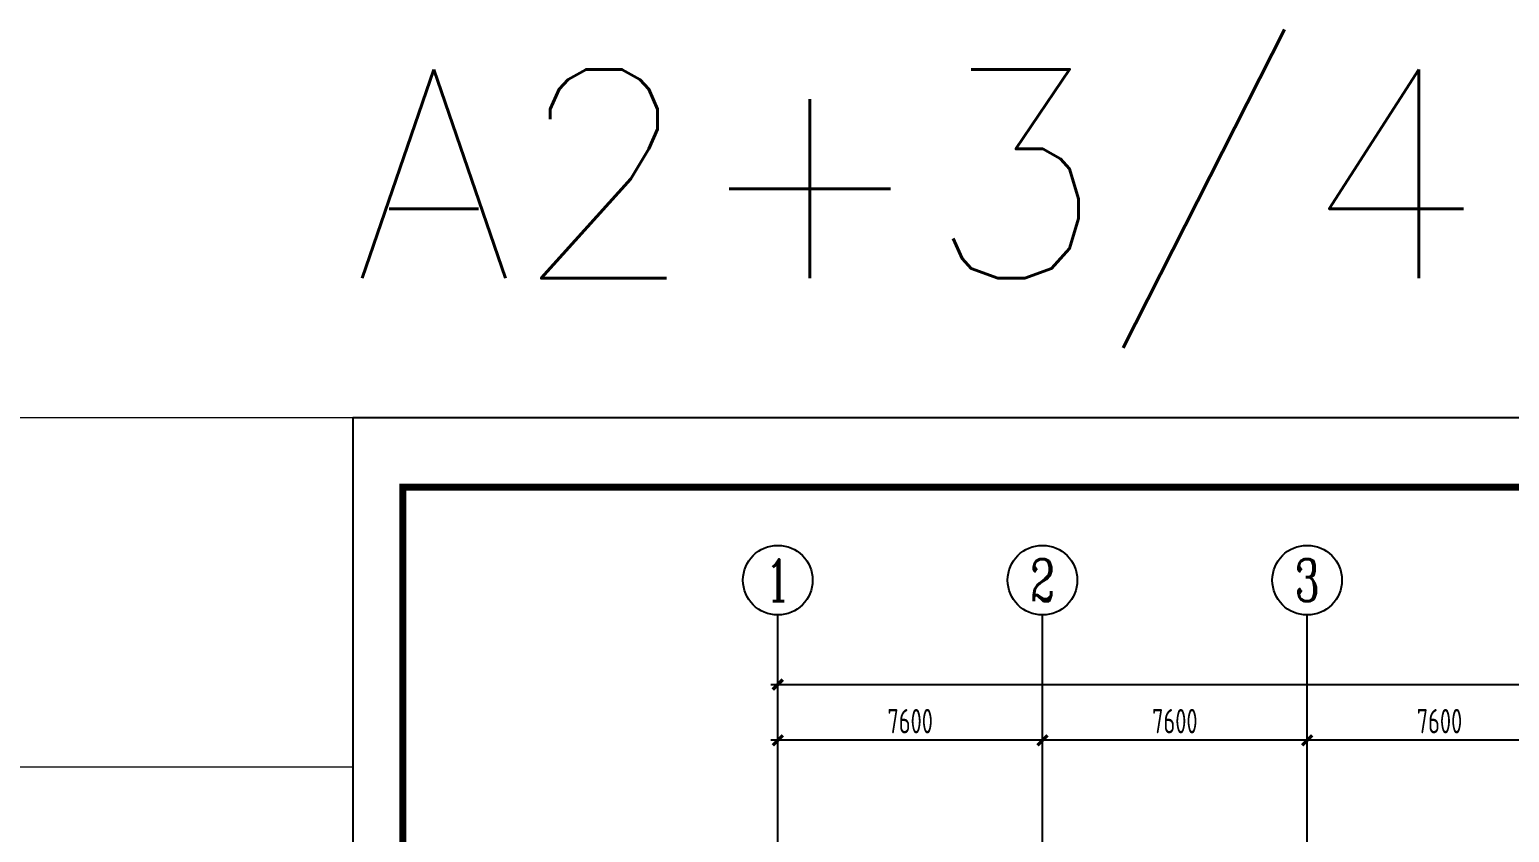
# Model space of a CAD drawing. Extents: x -3102990 to -851544, y -5293060 to -2540151.
# Drawn here: x -2017680 to -1996433, y -2636858 to -2625331 of the extents above; entities that cross this region are included whole.
import ezdxf
from ezdxf.enums import TextEntityAlignment as Align

# ---------------------------------------------------------------- set-up
doc = ezdxf.new("R2010")
doc.units = 0
doc.header["$LTSCALE"] = 1000
doc.header["$PDMODE"] = 1
doc.linetypes.add('DOTE', pattern=[2.42, 2, -0.2, 0.02, -0.2])
doc.layers.get('0').update_dxf_attribs({"linetype": 'CONTINUOUS'})
doc.layers.get('Defpoints').update_dxf_attribs({"linetype": 'CONTINUOUS'})
for name, color, linetype in [('AXIS', 253, 'DOTE'), ('BEAM_CON', 4, 'CONTINUOUS'), ('DIM', 3, 'CONTINUOUS'), ('NUM', 7, 'CONTINUOUS'), ('PUB_TITLE', 4, 'CONTINUOUS')]:
    doc.layers.add(name, color=color, linetype=linetype)
doc.layers.add('yichutu', color=7, linetype='CONTINUOUS', true_color=0xffffff, plot=False)
doc.styles.add('HZTXT', font='txt.shx', dxfattribs={"width": 0.7, "height": 300, "bigfont": 'hztxt.shx'})
doc.styles.add('TSSD_Axis', font='Complex.shx', dxfattribs={"width": 0.7, "bigfont": 'hztxt.shx'})
doc.styles.add('TSSD_Dimension', font='tssdeng.shx', dxfattribs={"width": 0.7, "bigfont": 'Hztxt.shx'})
doc.dimstyles.new('TSSD_200_100', dxfattribs={"dimtxt": 350, "dimasz": 100, "dimexe": 100, "dimexo": 250, "dimgap": 100, "dimtad": 1, "dimdec": 0, "dimlfac": 2, "dimzin": 0, "dimdsep": 46, "dimtxsty": 'TSSD_Dimension', "dimblk": 'ARCHTICK', "dimcen": 0, "dimdle": 100, "dimclrt": 7, "dimadec": 0, "dimazin": 0, "dimtfac": 1, "dimtdec": 0, "dimtix": 1, "dimtmove": 2, "dimatfit": 3, "dimfxl": 1, "dimtolj": 1, "dimtzin": 0, "dimarcsym": 0})

# ---------------------------------------------------------------- blocks, each defined once
blk = doc.blocks.new('ts_axno')
at = {"color": 0, "linetype": 'ByBlock', "lineweight": -2}
blk.add_circle((0, 0), 0.5, dxfattribs=at)
at = {"color": 0, "linetype": 'ByBlock', "lineweight": -2, "style": 'TSSD_Axis', "width": 0.7}
blk.add_attdef('A', text='', height=0.6, dxfattribs=at).set_placement((0, 0), align=Align.MIDDLE_CENTER)
blk = doc.blocks.new('_ArchTick')
at = {"color": 0, "const_width": 0.5}
blk.add_lwpolyline([(-0.71, -0.71), (0.71, 0.71)], dxfattribs=at)
blk = doc.blocks.new('*D1465')
at = {"layer": 'Defpoints', "color": 0, "ltscale": 1.5}
for p in [(-1999337, -2635536), (-1999337, -2636811), (-1995537, -2636811)]:
    blk.add_point(p, dxfattribs=at)
at = {"layer": 'DIM', "color": 0, "lineweight": -2, "ltscale": 1.5}
for p, q in [((-1999337, -2636561), (-1999337, -2635436)), ((-1995537, -2636561), (-1995537, -2635436)), ((-1995437, -2635536), (-1999437, -2635536))]:
    blk.add_line(p, q, dxfattribs=at)
at = {"layer": 'DIM', "color": 0, "lineweight": -2, "ltscale": 1.5, "xscale": 100, "yscale": 100, "zscale": 100, "rotation": 180}
blk.add_blockref('_ArchTick', (-1999337, -2635536), dxfattribs=at)
at = {"layer": 'DIM', "color": 0, "lineweight": -2, "ltscale": 1.5, "xscale": 100, "yscale": 100, "zscale": 100}
blk.add_blockref('_ArchTick', (-1995537, -2635536), dxfattribs=at)
at = {"layer": 'DIM', "color": 7, "ltscale": 1.5, "insert": (-1997437, -2635261), "char_height": 350, "attachment_point": 5, "style": 'TSSD_Dimension'}
blk.add_mtext('\\A1;7600', dxfattribs=at)
blk = doc.blocks.new('*D1466')
at = {"layer": 'Defpoints', "color": 0, "ltscale": 1.5}
for p in [(-2003137, -2635536), (-2003137, -2636811), (-1999337, -2636811)]:
    blk.add_point(p, dxfattribs=at)
at = {"layer": 'DIM', "color": 0, "lineweight": -2, "ltscale": 1.5}
for p, q in [((-2003137, -2636561), (-2003137, -2635436)), ((-1999337, -2636561), (-1999337, -2635436)), ((-1999237, -2635536), (-2003237, -2635536))]:
    blk.add_line(p, q, dxfattribs=at)
at = {"layer": 'DIM', "color": 0, "lineweight": -2, "ltscale": 1.5, "xscale": 100, "yscale": 100, "zscale": 100, "rotation": 180}
blk.add_blockref('_ArchTick', (-2003137, -2635536), dxfattribs=at)
at = {"layer": 'DIM', "color": 0, "lineweight": -2, "ltscale": 1.5, "xscale": 100, "yscale": 100, "zscale": 100}
blk.add_blockref('_ArchTick', (-1999337, -2635536), dxfattribs=at)
at = {"layer": 'DIM', "color": 7, "ltscale": 1.5, "insert": (-2001237, -2635261), "char_height": 350, "attachment_point": 5, "style": 'TSSD_Dimension'}
blk.add_mtext('\\A1;7600', dxfattribs=at)
blk = doc.blocks.new('*D1467')
at = {"layer": 'Defpoints', "color": 0, "ltscale": 1.5}
for p in [(-2006937, -2635536), (-2006937, -2636811), (-2003137, -2636811)]:
    blk.add_point(p, dxfattribs=at)
at = {"layer": 'DIM', "color": 0, "lineweight": -2, "ltscale": 1.5}
for p, q in [((-2006937, -2636561), (-2006937, -2635436)), ((-2003137, -2636561), (-2003137, -2635436)), ((-2003037, -2635536), (-2007037, -2635536))]:
    blk.add_line(p, q, dxfattribs=at)
at = {"layer": 'DIM', "color": 0, "lineweight": -2, "ltscale": 1.5, "xscale": 100, "yscale": 100, "zscale": 100, "rotation": 180}
blk.add_blockref('_ArchTick', (-2006937, -2635536), dxfattribs=at)
at = {"layer": 'DIM', "color": 0, "lineweight": -2, "ltscale": 1.5, "xscale": 100, "yscale": 100, "zscale": 100}
blk.add_blockref('_ArchTick', (-2003137, -2635536), dxfattribs=at)
at = {"layer": 'DIM', "color": 7, "ltscale": 1.5, "insert": (-2005037, -2635261), "char_height": 350, "attachment_point": 5, "style": 'TSSD_Dimension'}
blk.add_mtext('\\A1;7600', dxfattribs=at)
blk = doc.blocks.new('*D1468')
at = {"layer": 'Defpoints', "color": 0, "ltscale": 1.5}
for p in [(-1930937, -2634736), (-2006937, -2636811), (-1930937, -2636811)]:
    blk.add_point(p, dxfattribs=at)
at = {"layer": 'DIM', "color": 0, "lineweight": -2, "ltscale": 1.5}
for p, q in [((-2006937, -2636561), (-2006937, -2634636)), ((-1930937, -2636561), (-1930937, -2634636)), ((-2007037, -2634736), (-1930837, -2634736))]:
    blk.add_line(p, q, dxfattribs=at)
at = {"layer": 'DIM', "color": 0, "lineweight": -2, "ltscale": 1.5, "xscale": 100, "yscale": 100, "zscale": 100, "rotation": 180}
blk.add_blockref('_ArchTick', (-2006937, -2634736), dxfattribs=at)
at = {"layer": 'DIM', "color": 0, "lineweight": -2, "ltscale": 1.5, "xscale": 100, "yscale": 100, "zscale": 100}
blk.add_blockref('_ArchTick', (-1930937, -2634736), dxfattribs=at)
at = {"layer": 'DIM', "color": 7, "ltscale": 1.5, "insert": (-1968937, -2634461), "char_height": 350, "attachment_point": 5, "style": 'TSSD_Dimension'}
blk.add_mtext('\\A1;152000', dxfattribs=at)
blk = doc.blocks.new('A$C16496DF1')
at = {"layer": 'PUB_TITLE'}
blk.add_lwpolyline([(0, 0), (0, 42000), (104100, 42000), (104100, 0)], close=True, dxfattribs=at)
at = {"layer": 'PUB_TITLE', "const_width": 100}
blk.add_lwpolyline([(103100, 1000), (103100, 41000), (713, 41000), (713, 1000), (103100, 1000)], dxfattribs=at)
blk = doc.blocks.new('yct-1041-420-104100-42000-100-2006.0')
at = {"layer": 'yichutu', "color": 7, "true_color": 0xffffff}
blk.add_lwpolyline([(0, 0), (0, 42000), (104100, 42000), (104100, 0)], close=True, dxfattribs=at)
at = {"layer": 'yichutu', "color": 7, "true_color": 0xffffff, "style": 'HZTXT'}
blk.add_text('A2+3/4 1:100', height=3000, dxfattribs=at).set_placement((0, 44000))

msp = doc.modelspace()

# ---------------------------------------------------------------- linework, layer by layer
at = {"layer": 'AXIS', "ltscale": 1.5}
for p, q in [((-2006937.16, -2653561.47), (-2006937.16, -2636811.47)), ((-2003137.16, -2653561.47), (-2003137.16, -2636811.47)), ((-1999337.16, -2653561.47), (-1999337.16, -2636811.47))]:
    msp.add_line(p, q, dxfattribs=at)
at = {"layer": 'BEAM_CON', "lineweight": 5, "ltscale": 1.5}
msp.add_lwpolyline([(-2020467.87, -2630902.4), (-2013033.89, -2630902.4), (-2013033.89, -2635920.73), (-2020467.87, -2635920.73)], close=True, dxfattribs=at)
at = {"layer": 'NUM', "ltscale": 1.5}
for p, q in [((-2006937.16, -2636811.47), (-2006937.16, -2633736.47)), ((-2003137.16, -2636811.47), (-2003137.16, -2633736.47)), ((-1999337.16, -2636811.47), (-1999337.16, -2633736.47))]:
    msp.add_line(p, q, dxfattribs=at)

# ---------------------------------------------------------------- block references
at = {"ltscale": 1.5}
msp.add_blockref('A$C16496DF1', (-2013033.89, -2672902.4), dxfattribs=at)
at = {"layer": 'NUM'}
ref = msp.add_blockref('ts_axno', (-2006937.16, -2633236.47), dxfattribs=dict(at, xscale=1000, yscale=1000, zscale=1000))
ref.add_attrib('1', '1', dxfattribs={"height": 600, "style": 'TSSD_Axis', "width": 0.7}).set_placement((-2006937.16, -2633236.47), align=Align.MIDDLE_CENTER)
ref = msp.add_blockref('ts_axno', (-2003137.16, -2633236.47), dxfattribs=dict(at, xscale=1000, yscale=1000, zscale=1000))
ref.add_attrib('2', '2', dxfattribs={"height": 600, "style": 'TSSD_Axis', "width": 0.7}).set_placement((-2003137.16, -2633236.47), align=Align.MIDDLE_CENTER)
ref = msp.add_blockref('ts_axno', (-1999337.16, -2633236.47), dxfattribs=dict(at, xscale=1000, yscale=1000, zscale=1000))
ref.add_attrib('3', '3', dxfattribs={"height": 600, "style": 'TSSD_Axis', "width": 0.7}).set_placement((-1999337.16, -2633236.47), align=Align.MIDDLE_CENTER)
at = {"layer": 'yichutu'}
msp.add_blockref('yct-1041-420-104100-42000-100-2006.0', (-2013033.89, -2672902.4), dxfattribs=at)

# ---------------------------------------------------------------- dimensions: what is measured, and where the dimension line sits
at = {"layer": 'DIM', "ltscale": 1.5}
for base, p1, p2, picture, middle in [((-1930937.16, -2634736.47), (-2006937.16, -2636811.47), (-1930937.16, -2636811.47), '*D1468', (-1968937.16, -2634461.47)), ((-2006937.16, -2635536.47), (-2003137.16, -2636811.47), (-2006937.16, -2636811.47), '*D1467', (-2005037.16, -2635261.47)), ((-2003137.16, -2635536.47), (-1999337.16, -2636811.47), (-2003137.16, -2636811.47), '*D1466', (-2001237.16, -2635261.47)), ((-1999337.16, -2635536.47), (-1995537.16, -2636811.47), (-1999337.16, -2636811.47), '*D1465', (-1997437.16, -2635261.47))]:
    dim = msp.add_linear_dim(base=base, p1=p1, p2=p2, dimstyle='TSSD_200_100', dxfattribs=at)
    dim.commit()
    dim.dimension.update_dxf_attribs({"geometry": picture, "text_midpoint": middle})

doc.saveas('drawing.dxf')
